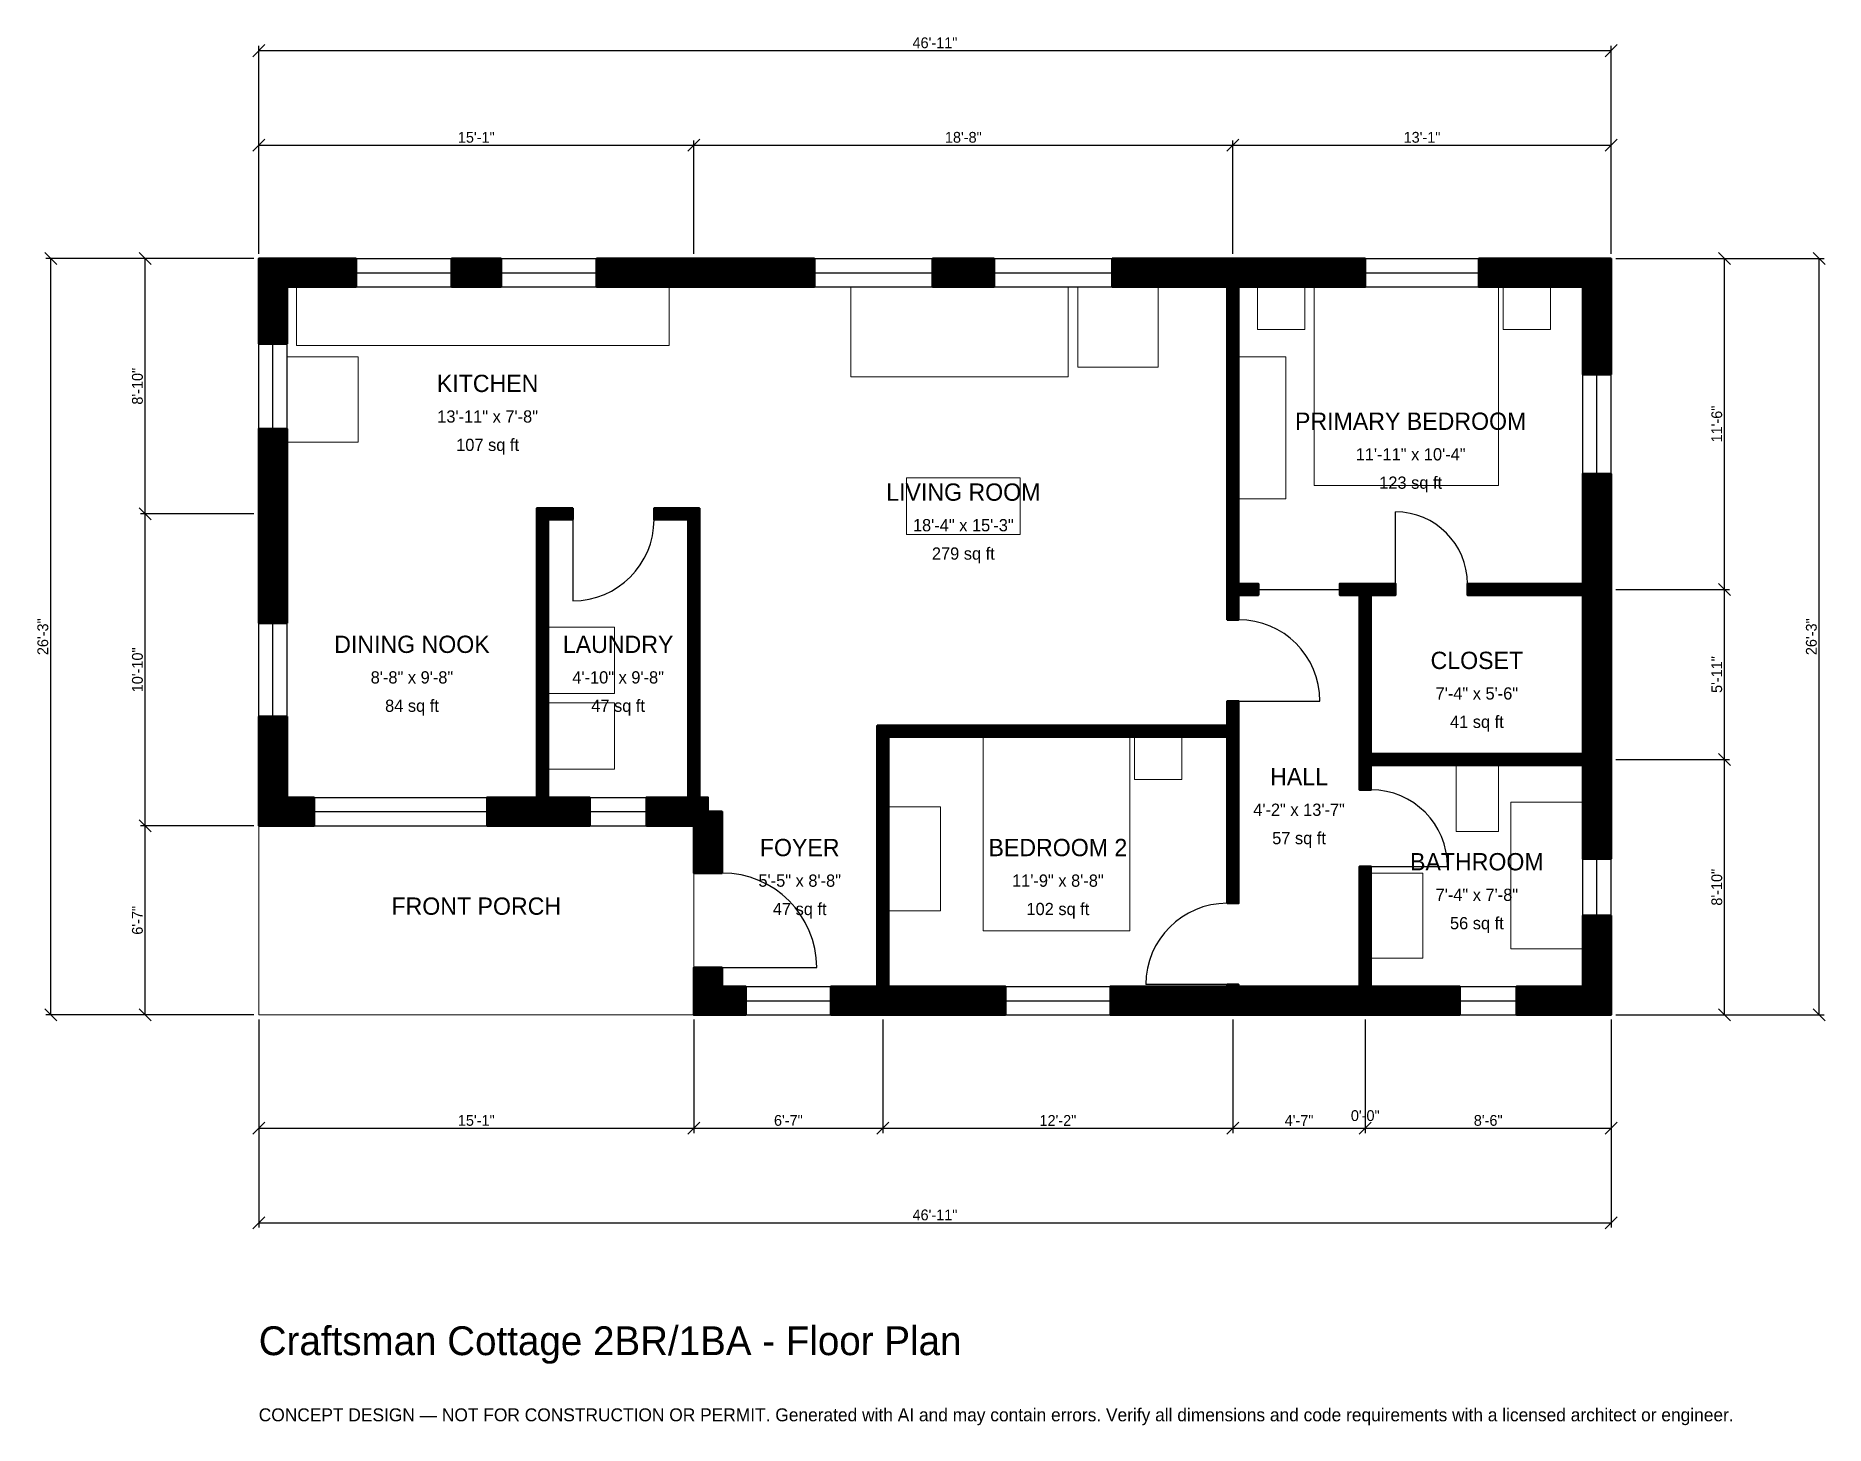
# Model space of a CAD drawing. Header units: inches. Extents: x -93 to 652, y -171 to 408.
import ezdxf
from ezdxf.enums import TextEntityAlignment as Align

# ---------------------------------------------------------------- set-up
doc = ezdxf.new("R2010")
doc.units = ezdxf.units.IN
doc.header["$MEASUREMENT"] = 0
doc.linetypes.add('DASHED', pattern=[0.6, 0.5, -0.1])
for name, color, linetype, lineweight in [('A-ANNO-DIMS', 1, 'Continuous', 13), ('A-ANNO-TEXT', 7, 'Continuous', 18), ('A-AREA-IDEN', 7, 'Continuous', 18), ('A-DOOR', 2, 'Continuous', 25), ('A-FLOR-FIXT', 9, 'Continuous', 13), ('A-FURN', 9, 'Continuous', 13), ('A-GLAZ', 4, 'Continuous', 25), ('A-SITE-PAVE', 8, 'Continuous', 13), ('A-WALL', 7, 'Continuous', 50), ('A-WALL-PATT', 8, 'Continuous', 13)]:
    doc.layers.add(name, color=color, linetype=linetype, lineweight=lineweight)
doc.dimstyles.new('PLAN', dxfattribs={"dimtxt": 4.5, "dimasz": 3, "dimexe": 2, "dimexo": 2, "dimgap": 1, "dimtad": 1, "dimdec": 0, "dimlunit": 4, "dimtsz": 2.5, "dimcen": 2.5, "dimclrd": 1, "dimclre": 1, "dimazin": 3, "dimtfac": 1, "dimtmove": 0, "dimatfit": 3})

msp = doc.modelspace()

# ---------------------------------------------------------------- hatches: boundary and pattern name
at = {"layer": 'A-WALL-PATT'}
h = msp.add_hatch(dxfattribs=at)
h.set_pattern_fill('ANSI31', color=8, scale=0.8)
h.paths.add_polyline_path([(403.1496, 0), (403.1496, 0), (399.6063, 0), (354.5276, 0), (354.5276, 11.811), (399.6063, 11.811), (403.1496, 11.811), (403.1496, 12.5984), (407.874, 12.5984), (407.874, 11.811), (411.4173, 11.811), (454.7244, 11.811), (458.2677, 11.811), (458.2677, 61.811), (462.9921, 61.811), (462.9921, 11.811), (466.5354, 11.811), (500, 11.811), (500, 0), (466.5354, 0), (462.9921, 0), (462.9921, 0), (458.2677, 0), (458.2677, 0), (454.7244, 0), (411.4173, 0), (407.874, 0), (407.874, 0), (403.1496, 0)])
h.paths.add_polyline_path([(265.748, 0), (262.2047, 0), (262.2047, 0), (257.4803, 0), (257.4803, 0), (253.937, 0), (238.189, 0), (238.189, 11.811), (253.937, 11.811), (257.4803, 11.811), (257.4803, 115.748), (257.4803, 120.4724), (262.2047, 120.4724), (403.1496, 120.4724), (403.1496, 130.7087), (407.874, 130.7087), (407.874, 120.4724), (407.874, 115.748), (407.874, 46.4567), (403.1496, 46.4567), (403.1496, 115.748), (262.2047, 115.748), (262.2047, 11.811), (265.748, 11.811), (310.8268, 11.811), (310.8268, 0), (265.748, 0)])
h.paths.add_polyline_path([(192.9134, 0), (192.9134, 0), (181.1024, 0), (181.1024, 0), (181.1023, 0), (181.1023, 11.811), (181.1024, 11.811), (181.1024, 19.685), (192.9134, 19.685), (192.9134, 11.811), (202.7559, 11.811), (202.7559, 0), (192.9134, 0)])
h.paths.add_polyline_path([(181.1024, 76.378), (181.1023, 76.378), (181.1023, 78.7401), (178.7402, 78.7401), (178.7402, 78.7402), (161.4173, 78.7402), (161.4173, 90.5512), (178.7402, 90.5512), (178.7402, 115.748), (178.7402, 120.4724), (178.7402, 206.2992), (164.5669, 206.2992), (164.5669, 211.0236), (178.7402, 211.0236), (183.4646, 211.0236), (183.4646, 206.2992), (183.4646, 120.4724), (183.4646, 115.748), (183.4646, 90.5512), (187.0079, 90.5512), (187.0079, 84.6457), (192.9134, 84.6457), (192.9134, 59.0551), (181.1024, 59.0551), (181.1024, 76.378)])
h.paths.add_polyline_path([(124.0157, 78.7402), (120.4724, 78.7402), (120.4724, 78.7401), (115.748, 78.7401), (115.748, 78.7402), (112.2047, 78.7402), (95.0787, 78.7402), (95.0787, 90.5512), (112.2047, 90.5512), (115.748, 90.5512), (115.748, 206.2992), (115.748, 211.0236), (120.4724, 211.0236), (130.7087, 211.0236), (130.7087, 206.2992), (120.4724, 206.2992), (120.4724, 90.5512), (124.0157, 90.5512), (137.7953, 90.5512), (137.7953, 78.7402), (124.0157, 78.7402)])
h.paths.add_polyline_path([(11.811, 78.7402), (11.811, 78.7401), (0, 78.7401), (0, 78.7402), (0, 78.7402), (0, 90.5512), (0, 90.5512), (0, 124.2126), (11.811, 124.2126), (11.811, 90.5512), (23.0315, 90.5512), (23.0315, 78.7402), (11.811, 78.7402)])
h.paths.add_polyline_path([(0, 202.7559), (0, 214.5669), (0, 244.0945), (11.811, 244.0945), (11.811, 214.5669), (11.811, 202.7559), (11.811, 163.189), (0, 163.189), (0, 202.7559)])
h.paths.add_polyline_path([(0, 303.1496), (0, 303.1496), (0, 314.9606), (0, 314.9606), (0, 314.9607), (11.811, 314.9607), (11.811, 314.9606), (40.4856, 314.9606), (40.4856, 303.1496), (11.811, 303.1496), (11.811, 279.5276), (0, 279.5276), (0, 303.1496)])
h.paths.add_polyline_path([(100.853, 314.9606), (100.853, 303.1496), (80.2493, 303.1496), (80.2493, 314.9606), (100.853, 314.9606)])
h.paths.add_polyline_path([(175.1969, 314.9606), (187.0079, 314.9606), (231.2992, 314.9606), (231.2992, 303.1496), (187.0079, 303.1496), (175.1969, 303.1496), (140.6168, 303.1496), (140.6168, 314.9606), (175.1969, 314.9606)])
h.paths.add_polyline_path([(306.1024, 314.9606), (306.1024, 303.1496), (280.5118, 303.1496), (280.5118, 314.9606), (306.1024, 314.9606)])
h.paths.add_polyline_path([(399.6063, 314.9606), (403.1496, 314.9606), (403.1496, 314.9607), (407.874, 314.9607), (407.874, 314.9606), (411.4173, 314.9606), (460.6299, 314.9606), (460.6299, 303.1496), (411.4173, 303.1496), (407.874, 303.1496), (407.874, 179.5276), (416.1417, 179.5276), (416.1417, 174.8031), (407.874, 174.8031), (407.874, 164.5669), (403.1496, 164.5669), (403.1496, 174.8031), (403.1496, 179.5276), (403.1496, 303.1496), (399.6063, 303.1496), (355.315, 303.1496), (355.315, 314.9606), (399.6063, 314.9606)])
h.paths.add_polyline_path([(551.1811, 314.9606), (551.1811, 314.9607), (562.9921, 314.9607), (562.9921, 314.9606), (562.9922, 314.9606), (562.9922, 303.1496), (562.9921, 303.1496), (562.9921, 266.7323), (551.1811, 266.7323), (551.1811, 303.1496), (507.874, 303.1496), (507.874, 314.9606), (551.1811, 314.9606)])
h.paths.add_polyline_path([(562.9921, 179.5276), (562.9922, 179.5276), (562.9922, 174.8031), (562.9921, 174.8031), (562.9921, 171.2598), (562.9921, 171.2598), (562.9921, 112.2047), (562.9921, 108.6614), (562.9922, 108.6614), (562.9922, 103.937), (562.9921, 103.937), (562.9921, 100.3937), (562.9921, 64.9606), (551.1811, 64.9606), (551.1811, 100.3937), (551.1811, 103.937), (462.9921, 103.937), (462.9921, 93.7008), (458.2677, 93.7008), (458.2677, 103.937), (458.2677, 103.937), (458.2677, 108.6614), (458.2677, 108.6614), (458.2677, 174.8031), (458.2677, 174.8031), (450, 174.8031), (450, 179.5276), (458.2677, 179.5276), (458.2677, 179.5276), (462.9921, 179.5276), (473.2283, 179.5276), (473.2283, 174.8031), (462.9921, 174.8031), (462.9921, 108.6614), (551.1811, 108.6614), (551.1811, 112.2047), (551.1811, 174.8031), (503.1496, 174.8031), (503.1496, 179.5276), (551.1811, 179.5276), (551.1811, 183.0709), (551.1811, 183.0709), (551.1811, 225.3937), (562.9921, 225.3937), (562.9921, 179.5276)])
h.paths.add_polyline_path([(562.9921, 11.811), (562.9922, 11.811), (562.9922, 0), (562.9921, 0), (562.9921, 0), (551.1811, 0), (551.1811, 0), (523.622, 0), (523.622, 11.811), (551.1811, 11.811), (551.1811, 41.3386), (562.9921, 41.3386), (562.9921, 11.811)])

# ---------------------------------------------------------------- linework, layer by layer
at = {"layer": 'A-DOOR'}
for p, q in [((473.2283, 179.5276), (473.2283, 209.4488)), ((130.7087, 206.2992), (130.7087, 172.4409)), ((416.1417, 177.1654), (450, 177.1654)), ((407.874, 130.7087), (441.7323, 130.7087)), ((462.9921, 61.811), (494.8819, 61.811)), ((192.9134, 19.685), (232.2835, 19.685)), ((403.1496, 12.5984), (369.2913, 12.5984))]:
    msp.add_line(p, q, dxfattribs=at)
for centre, radius, start, end in [((473.2283, 179.5276), 29.9213, 0, 90), ((130.7087, 206.2992), 33.8583, 270, 360), ((407.874, 130.7087), 33.8583, 0, 90), ((462.9921, 61.811), 31.8898, 0, 90), ((192.9134, 19.685), 39.3701, 0, 90), ((403.1496, 12.5984), 33.8583, 90, 180)]:
    msp.add_arc(centre, radius, start, end, dxfattribs=at)
at = {"layer": 'A-FLOR-FIXT'}
for points in [[(15.748, 278.7402), (170.8661, 278.7402), (170.8661, 303.1496), (15.748, 303.1496)], [(498.4252, 76.378), (516.1417, 76.378), (516.1417, 103.937), (498.4252, 103.937)], [(521.2598, 27.5591), (551.1811, 27.5591), (551.1811, 88.5827), (521.2598, 88.5827)], [(462.9921, 23.622), (484.6457, 23.622), (484.6457, 59.0551), (462.9921, 59.0551)]]:
    msp.add_lwpolyline(points, close=True, dxfattribs=at)
at = {"layer": 'A-FURN'}
for points in [[(246.4567, 265.748), (337.0079, 265.748), (337.0079, 303.1496), (246.4567, 303.1496)], [(340.9449, 269.685), (374.4094, 269.685), (374.4094, 303.1496), (340.9449, 303.1496)], [(415.748, 285.4331), (435.4331, 285.4331), (435.4331, 303.1496), (415.748, 303.1496)], [(439.3701, 220.4724), (516.1417, 220.4724), (516.1417, 303.1496), (439.3701, 303.1496)], [(518.1102, 285.4331), (537.7953, 285.4331), (537.7953, 303.1496), (518.1102, 303.1496)], [(11.811, 238.5827), (41.3386, 238.5827), (41.3386, 274.0157), (11.811, 274.0157)], [(407.874, 214.9606), (427.5591, 214.9606), (427.5591, 274.0157), (407.874, 274.0157)], [(269.685, 200), (316.9291, 200), (316.9291, 223.622), (269.685, 223.622)], [(120.4724, 133.8583), (148.0315, 133.8583), (148.0315, 161.4173), (120.4724, 161.4173)], [(120.4724, 102.3622), (148.0315, 102.3622), (148.0315, 129.9213), (120.4724, 129.9213)], [(301.5748, 35.0394), (362.5984, 35.0394), (362.5984, 115.748), (301.5748, 115.748)], [(364.5669, 98.0315), (384.252, 98.0315), (384.252, 115.748), (364.5669, 115.748)], [(262.2047, 43.3071), (283.8583, 43.3071), (283.8583, 86.6142), (262.2047, 86.6142)]]:
    msp.add_lwpolyline(points, close=True, dxfattribs=at)
at = {"layer": 'A-GLAZ'}
for p, q in [((40.4856, 314.9606), (80.2493, 314.9606)), ((100.853, 314.9606), (140.6168, 314.9606)), ((231.2992, 314.9606), (280.5118, 314.9606)), ((306.1024, 314.9606), (355.315, 314.9606)), ((460.6299, 314.9606), (507.874, 314.9606)), ((40.4856, 309.0551), (80.2493, 309.0551)), ((100.853, 309.0551), (140.6168, 309.0551)), ((231.2992, 309.0551), (280.5118, 309.0551)), ((306.1024, 309.0551), (355.315, 309.0551)), ((460.6299, 309.0551), (507.874, 309.0551)), ((40.4856, 303.1496), (80.2493, 303.1496)), ((100.853, 303.1496), (140.6168, 303.1496)), ((231.2992, 303.1496), (280.5118, 303.1496)), ((306.1024, 303.1496), (355.315, 303.1496)), ((460.6299, 303.1496), (507.874, 303.1496)), ((0, 244.0945), (0, 279.5276)), ((5.9055, 244.0945), (5.9055, 279.5276)), ((11.811, 244.0945), (11.811, 279.5276)), ((551.1811, 225.3937), (551.1811, 266.7323)), ((557.0866, 225.3937), (557.0866, 266.7323)), ((562.9921, 225.3937), (562.9921, 266.7323)), ((0, 124.2126), (0, 163.189)), ((5.9055, 124.2126), (5.9055, 163.189)), ((11.811, 124.2126), (11.811, 163.189)), ((23.0315, 90.5512), (95.0787, 90.5512)), ((137.7953, 90.5512), (161.4173, 90.5512)), ((23.0315, 84.6457), (95.0787, 84.6457)), ((137.7953, 84.6457), (161.4173, 84.6457)), ((23.0315, 78.7402), (95.0787, 78.7402)), ((137.7953, 78.7402), (161.4173, 78.7402)), ((551.1811, 41.3386), (551.1811, 64.9606)), ((557.0866, 41.3386), (557.0866, 64.9606)), ((562.9921, 41.3386), (562.9921, 64.9606)), ((202.7559, 11.811), (238.189, 11.811)), ((310.8268, 11.811), (354.5276, 11.811)), ((500, 11.811), (523.622, 11.811)), ((202.7559, 5.9055), (238.189, 5.9055)), ((202.7559, 0), (238.189, 0)), ((310.8268, 5.9055), (354.5276, 5.9055)), ((310.8268, 0), (354.5276, 0)), ((500, 5.9055), (523.622, 5.9055)), ((500, 0), (523.622, 0))]:
    msp.add_line(p, q, dxfattribs=at)
at = {"layer": 'A-SITE-PAVE', "linetype": 'DASHED'}
msp.add_lwpolyline([(0, 0), (181.1024, 0), (181.1024, 78.7402), (0, 78.7402)], close=True, dxfattribs=at)
at = {"layer": 'A-WALL'}
for points in [[(0, 303.1496), (0, 303.1496), (0, 314.9606), (0, 314.9606), (0, 314.9607), (11.811, 314.9607), (11.811, 314.9606), (40.4856, 314.9606), (40.4856, 303.1496), (11.811, 303.1496), (11.811, 279.5276), (0, 279.5276), (0, 303.1496)], [(100.853, 314.9606), (100.853, 303.1496), (80.2493, 303.1496), (80.2493, 314.9606), (100.853, 314.9606)], [(175.1969, 314.9606), (187.0079, 314.9606), (231.2992, 314.9606), (231.2992, 303.1496), (187.0079, 303.1496), (175.1969, 303.1496), (140.6168, 303.1496), (140.6168, 314.9606), (175.1969, 314.9606)], [(306.1024, 314.9606), (306.1024, 303.1496), (280.5118, 303.1496), (280.5118, 314.9606), (306.1024, 314.9606)], [(399.6063, 314.9606), (403.1496, 314.9606), (403.1496, 314.9607), (407.874, 314.9607), (407.874, 314.9606), (411.4173, 314.9606), (460.6299, 314.9606), (460.6299, 303.1496), (411.4173, 303.1496), (407.874, 303.1496), (407.874, 179.5276), (416.1417, 179.5276), (416.1417, 174.8031), (407.874, 174.8031), (407.874, 164.5669), (403.1496, 164.5669), (403.1496, 174.8031), (403.1496, 179.5276), (403.1496, 303.1496), (399.6063, 303.1496), (355.315, 303.1496), (355.315, 314.9606), (399.6063, 314.9606)], [(551.1811, 314.9606), (551.1811, 314.9607), (562.9921, 314.9607), (562.9921, 314.9606), (562.9922, 314.9606), (562.9922, 303.1496), (562.9921, 303.1496), (562.9921, 266.7323), (551.1811, 266.7323), (551.1811, 303.1496), (507.874, 303.1496), (507.874, 314.9606), (551.1811, 314.9606)], [(0, 202.7559), (0, 214.5669), (0, 244.0945), (11.811, 244.0945), (11.811, 214.5669), (11.811, 202.7559), (11.811, 163.189), (0, 163.189), (0, 202.7559)], [(562.9921, 179.5276), (562.9922, 179.5276), (562.9922, 174.8031), (562.9921, 174.8031), (562.9921, 171.2598), (562.9921, 171.2598), (562.9921, 112.2047), (562.9921, 108.6614), (562.9922, 108.6614), (562.9922, 103.937), (562.9921, 103.937), (562.9921, 100.3937), (562.9921, 64.9606), (551.1811, 64.9606), (551.1811, 100.3937), (551.1811, 103.937), (462.9921, 103.937), (462.9921, 93.7008), (458.2677, 93.7008), (458.2677, 103.937), (458.2677, 103.937), (458.2677, 108.6614), (458.2677, 108.6614), (458.2677, 174.8031), (458.2677, 174.8031), (450, 174.8031), (450, 179.5276), (458.2677, 179.5276), (458.2677, 179.5276), (462.9921, 179.5276), (473.2283, 179.5276), (473.2283, 174.8031), (462.9921, 174.8031), (462.9921, 108.6614), (551.1811, 108.6614), (551.1811, 112.2047), (551.1811, 174.8031), (503.1496, 174.8031), (503.1496, 179.5276), (551.1811, 179.5276), (551.1811, 183.0709), (551.1811, 183.0709), (551.1811, 225.3937), (562.9921, 225.3937), (562.9921, 179.5276)], [(124.0157, 78.7402), (120.4724, 78.7402), (120.4724, 78.7401), (115.748, 78.7401), (115.748, 78.7402), (112.2047, 78.7402), (95.0787, 78.7402), (95.0787, 90.5512), (112.2047, 90.5512), (115.748, 90.5512), (115.748, 206.2992), (115.748, 211.0236), (120.4724, 211.0236), (130.7087, 211.0236), (130.7087, 206.2992), (120.4724, 206.2992), (120.4724, 90.5512), (124.0157, 90.5512), (137.7953, 90.5512), (137.7953, 78.7402), (124.0157, 78.7402)], [(181.1024, 76.378), (181.1023, 76.378), (181.1023, 78.7401), (178.7402, 78.7401), (178.7402, 78.7402), (161.4173, 78.7402), (161.4173, 90.5512), (178.7402, 90.5512), (178.7402, 115.748), (178.7402, 120.4724), (178.7402, 206.2992), (164.5669, 206.2992), (164.5669, 211.0236), (178.7402, 211.0236), (183.4646, 211.0236), (183.4646, 206.2992), (183.4646, 120.4724), (183.4646, 115.748), (183.4646, 90.5512), (187.0079, 90.5512), (187.0079, 84.6457), (192.9134, 84.6457), (192.9134, 59.0551), (181.1024, 59.0551), (181.1024, 76.378)], [(265.748, 0), (262.2047, 0), (262.2047, 0), (257.4803, 0), (257.4803, 0), (253.937, 0), (238.189, 0), (238.189, 11.811), (253.937, 11.811), (257.4803, 11.811), (257.4803, 115.748), (257.4803, 120.4724), (262.2047, 120.4724), (403.1496, 120.4724), (403.1496, 130.7087), (407.874, 130.7087), (407.874, 120.4724), (407.874, 115.748), (407.874, 46.4567), (403.1496, 46.4567), (403.1496, 115.748), (262.2047, 115.748), (262.2047, 11.811), (265.748, 11.811), (310.8268, 11.811), (310.8268, 0), (265.748, 0)], [(11.811, 78.7402), (11.811, 78.7401), (0, 78.7401), (0, 78.7402), (0, 78.7402), (0, 90.5512), (0, 90.5512), (0, 124.2126), (11.811, 124.2126), (11.811, 90.5512), (23.0315, 90.5512), (23.0315, 78.7402), (11.811, 78.7402)], [(403.1496, 0), (403.1496, 0), (399.6063, 0), (354.5276, 0), (354.5276, 11.811), (399.6063, 11.811), (403.1496, 11.811), (403.1496, 12.5984), (407.874, 12.5984), (407.874, 11.811), (411.4173, 11.811), (454.7244, 11.811), (458.2677, 11.811), (458.2677, 61.811), (462.9921, 61.811), (462.9921, 11.811), (466.5354, 11.811), (500, 11.811), (500, 0), (466.5354, 0), (462.9921, 0), (462.9921, 0), (458.2677, 0), (458.2677, 0), (454.7244, 0), (411.4173, 0), (407.874, 0), (407.874, 0), (403.1496, 0)], [(562.9921, 11.811), (562.9922, 11.811), (562.9922, 0), (562.9921, 0), (562.9921, 0), (551.1811, 0), (551.1811, 0), (523.622, 0), (523.622, 11.811), (551.1811, 11.811), (551.1811, 41.3386), (562.9921, 41.3386), (562.9921, 11.811)], [(192.9134, 0), (192.9134, 0), (181.1024, 0), (181.1024, 0), (181.1023, 0), (181.1023, 11.811), (181.1024, 11.811), (181.1024, 19.685), (192.9134, 19.685), (192.9134, 11.811), (202.7559, 11.811), (202.7559, 0), (192.9134, 0)]]:
    msp.add_lwpolyline(points, close=True, dxfattribs=at)

# ---------------------------------------------------------------- texts
at = {"layer": 'A-ANNO-TEXT'}
for s, height, p in [('Craftsman Cottage 2BR/1BA - Floor Plan', 12, (0, -141.7323)), ('CONCEPT DESIGN — NOT FOR CONSTRUCTION OR PERMIT. Generated with AI and may contain errors. Verify all dimensions and code requirements with a licensed architect or engineer.', 5.4, (0, -169.2913))]:
    msp.add_text(s, height=height, dxfattribs=at).set_placement(p)
at = {"layer": 'A-AREA-IDEN'}
for s, height, p in [('KITCHEN', 7.2, (95.2756, 262.9921)), ('13\'-11" x 7\'-8"', 5.1, (95.2756, 249.2126)), ('PRIMARY BEDROOM', 7.2, (479.5276, 247.2441)), ('107 sq ft', 5.1, (95.2756, 237.4016)), ('11\'-11" x 10\'-4"', 5.1, (479.5276, 233.4646)), ('123 sq ft', 5.1, (479.5276, 221.6535)), ('LIVING ROOM', 7.2, (293.3071, 217.7165)), ('18\'-4" x 15\'-3"', 5.1, (293.3071, 203.937)), ('279 sq ft', 5.1, (293.3071, 192.126)), ('DINING NOOK', 7.2, (63.7795, 154.3307)), ('LAUNDRY', 7.2, (149.6063, 154.3307)), ('CLOSET', 7.2, (507.0866, 147.6378)), ('8\'-8" x 9\'-8"', 5.1, (63.7795, 140.5512)), ('4\'-10" x 9\'-8"', 5.1, (149.6063, 140.5512)), ('7\'-4" x 5\'-6"', 5.1, (507.0866, 133.8583)), ('84 sq ft', 5.1, (63.7795, 128.7402)), ('47 sq ft', 5.1, (149.6063, 128.7402)), ('41 sq ft', 5.1, (507.0866, 122.0472)), ('HALL', 7.2, (433.0709, 99.2126)), ('4\'-2" x 13\'-7"', 5.1, (433.0709, 85.4331)), ('57 sq ft', 5.1, (433.0709, 73.622)), ('FOYER', 7.2, (225.1969, 69.685)), ('BEDROOM 2', 7.2, (332.6772, 69.685)), ('BATHROOM', 7.2, (507.0866, 63.7795)), ('5\'-5" x 8\'-8"', 5.1, (225.1969, 55.9055)), ('11\'-9" x 8\'-8"', 5.1, (332.6772, 55.9055)), ('7\'-4" x 7\'-8"', 5.1, (507.0866, 50)), ('FRONT PORCH', 7.2, (90.5512, 45.2756)), ('47 sq ft', 5.1, (225.1969, 44.0945)), ('102 sq ft', 5.1, (332.6772, 44.0945)), ('56 sq ft', 5.1, (507.0866, 38.189))]:
    msp.add_text(s, height=height, dxfattribs=at).set_placement(p, align=Align.MIDDLE_CENTER)

# ---------------------------------------------------------------- dimensions: what is measured, and where the dimension line sits
at = {"layer": 'A-ANNO-DIMS'}
for base, p1, p2, text in [((0, 401.5748), (0, 314.9606), (562.9921, 314.9606), '46\'-11"'), ((0, 362.2047), (0, 314.9606), (181.1024, 314.9606), '15\'-1"'), ((181.1024, 362.2047), (181.1024, 314.9606), (405.5118, 314.9606), '18\'-8"'), ((405.5118, 362.2047), (405.5118, 314.9606), (562.9921, 314.9606), '13\'-1"'), ((0, -47.2441), (0, 0), (181.1024, 0), '15\'-1"'), ((0, -86.6142), (0, 0), (562.9921, 0), '46\'-11"'), ((181.1024, -47.2441), (181.1024, 0), (259.8425, 0), '6\'-7"'), ((259.8425, -47.2441), (259.8425, 0), (405.5118, 0), '12\'-2"'), ((405.5118, -47.2441), (405.5118, 0), (460.6299, 0), '4\'-7"'), ((460.6299, -47.2441), (460.6299, 0), (460.6299, 0), '0\'-0"'), ((460.6299, -47.2441), (460.6299, 0), (562.9921, 0), '8\'-6"')]:
    msp.add_linear_dim(base=base, p1=p1, p2=p2, text=text, dimstyle='PLAN', dxfattribs=at).render()
for base, p1, p2, text in [((-86.6142, 0), (0, 0), (0, 314.9606), '26\'-3"'), ((-47.2441, 208.6614), (0, 208.6614), (0, 314.9606), '8\'-10"'), ((610.2362, 177.1654), (562.9921, 177.1654), (562.9921, 314.9606), '11\'-6"'), ((649.6063, 0), (562.9921, 0), (562.9921, 314.9606), '26\'-3"'), ((-47.2441, 78.7402), (0, 78.7402), (0, 208.6614), '10\'-10"'), ((610.2362, 106.2992), (562.9921, 106.2992), (562.9921, 177.1654), '5\'-11"'), ((610.2362, 0), (562.9921, 0), (562.9921, 106.2992), '8\'-10"'), ((-47.2441, 0), (0, 0), (0, 78.7402), '6\'-7"')]:
    msp.add_linear_dim(base=base, p1=p1, p2=p2, angle=90, text=text, dimstyle='PLAN', dxfattribs=at).render()

doc.saveas('drawing.dxf')
